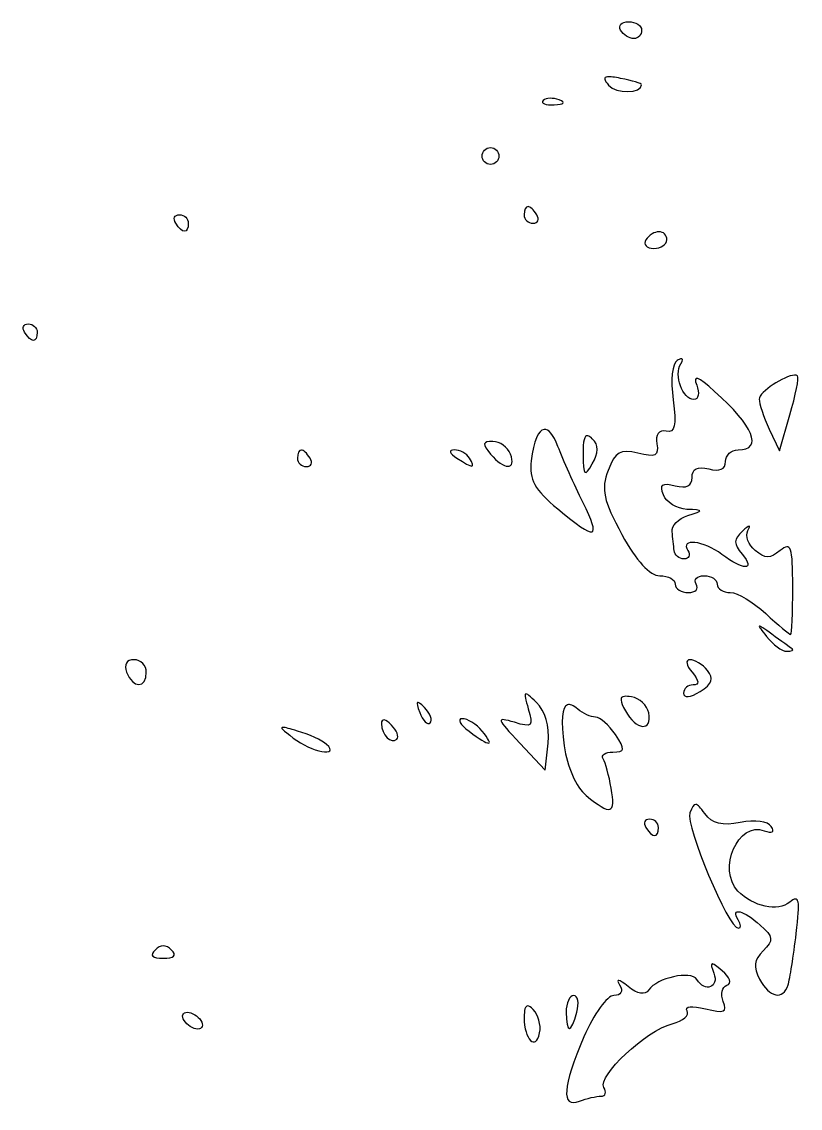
# Model space of a CAD drawing. Header units: centimetres. Extents: x -10.8 to 10.8, y -13.1 to 13.1.
# Drawn here: x -9.15 to -0.23, y -0.18 to 12.26 of the extents above; entities that cross this region are included whole.
import ezdxf

# ---------------------------------------------------------------- set-up
doc = ezdxf.new("R2010")
doc.units = ezdxf.units.CM
doc.header["$MEASUREMENT"] = 0
doc.layers.add('Layer 1', color=7, linetype='Continuous')

msp = doc.modelspace()

# ---------------------------------------------------------------- linework, layer by layer
at = {"layer": 'Layer 1'}
for points, knots in [([(-2.19615, 12.26282), (-2.27864, 12.26282), (-2.31902, 12.21956), (-2.28633, 12.16668), (-2.28633, 12.16668), (-2.25364, 12.1138), (-2.18586, 12.07054), (-2.13606, 12.07054), (-2.13606, 12.07054), (-2.08635, 12.07054), (-2.04597, 12.1138), (-2.04597, 12.16668), (-2.04597, 12.16668), (-2.04597, 12.21956), (-2.11375, 12.26282), (-2.19615, 12.26282)], [0, 0, 0, 0, 0.2, 0.2, 0.2, 0.2, 0.4, 0.4, 0.4, 0.4, 0.6, 0.6, 0.6, 0.6, 1, 1, 1, 1]), ([(-2.43651, 11.63183), (-2.40786, 11.63471), (-2.35758, 11.6275), (-2.28633, 11.61385), (-2.28633, 11.61385), (-2.15365, 11.58847), (-2.04597, 11.55636), (-2.04597, 11.54174), (-2.04597, 11.54174), (-2.04597, 11.43896), (-2.34046, 11.43444), (-2.42449, 11.53568), (-2.42449, 11.53568), (-2.47573, 11.5974), (-2.4842, 11.62711), (-2.43651, 11.63182), (-2.43651, 11.63182), (-2.43651, 11.63182), (-2.43651, 11.63183), (-2.43651, 11.63183)], [0, 0, 0, 0, 0.16666667, 0.16666667, 0.16666667, 0.16666667, 0.33333333, 0.33333333, 0.33333333, 0.33333333, 0.5, 0.5, 0.5, 0.5, 0.66666667, 0.66666667, 0.66666667, 0.66666667, 1, 1, 1, 1]), ([(-3.09452, 11.38551), (-3.06106, 11.38686), (-3.02405, 11.38138), (-2.98934, 11.36744), (-2.98934, 11.36744), (-2.91262, 11.33677), (-2.93444, 11.31504), (-3.04645, 11.31043), (-3.04645, 11.31043), (-3.14779, 11.3062), (-3.20461, 11.32956), (-3.17259, 11.36148), (-3.17259, 11.36148), (-3.15663, 11.37744), (-3.12788, 11.38407), (-3.09452, 11.38552), (-3.09452, 11.38552), (-3.09452, 11.38552), (-3.09452, 11.38551), (-3.09452, 11.38551)], [0, 0, 0, 0, 0.16666667, 0.16666667, 0.16666667, 0.16666667, 0.33333333, 0.33333333, 0.33333333, 0.33333333, 0.5, 0.5, 0.5, 0.5, 0.66666667, 0.66666667, 0.66666667, 0.66666667, 1, 1, 1, 1]), ([(-3.77656, 10.82067), (-3.82944, 10.82067), (-3.8727, 10.77741), (-3.8727, 10.72453), (-3.8727, 10.72453), (-3.8727, 10.67165), (-3.82944, 10.62839), (-3.77656, 10.62839), (-3.77656, 10.62839), (-3.72368, 10.62839), (-3.68042, 10.67165), (-3.68042, 10.72453), (-3.68042, 10.72453), (-3.68042, 10.77741), (-3.72368, 10.82067), (-3.77656, 10.82067)], [0, 0, 0, 0, 0.2, 0.2, 0.2, 0.2, 0.4, 0.4, 0.4, 0.4, 0.6, 0.6, 0.6, 0.6, 1, 1, 1, 1]), ([(-3.34689, 10.14469), (-3.32035, 10.14469), (-3.28584, 10.11315), (-3.24777, 10.05153), (-3.24777, 10.05153), (-3.21508, 9.99865), (-3.23383, 9.95539), (-3.28978, 9.95539), (-3.28978, 9.95539), (-3.34583, 9.95539), (-3.39198, 9.99865), (-3.39198, 10.05153), (-3.39198, 10.05153), (-3.39198, 10.11306), (-3.37342, 10.14469), (-3.34689, 10.14469)], [0, 0, 0, 0, 0.2, 0.2, 0.2, 0.2, 0.4, 0.4, 0.4, 0.4, 0.6, 0.6, 0.6, 0.6, 1, 1, 1, 1]), ([(-7.33983, 10.05152), (-7.39588, 10.05152), (-7.41463, 10.00826), (-7.38194, 9.95538), (-7.38194, 9.95538), (-7.30579, 9.83212), (-7.23772, 9.83212), (-7.23772, 9.95538), (-7.23772, 9.95538), (-7.23772, 10.00826), (-7.28387, 10.05152), (-7.33982, 10.05152), (-7.33982, 10.05152), (-7.33982, 10.05152), (-7.33983, 10.05152), (-7.33983, 10.05152)], [0, 0, 0, 0, 0.2, 0.2, 0.2, 0.2, 0.4, 0.4, 0.4, 0.4, 0.6, 0.6, 0.6, 0.6, 1, 1, 1, 1]), ([(-1.84763, 9.85625), (-1.79715, 9.85625), (-1.75754, 9.82529), (-1.75754, 9.76309), (-1.75754, 9.76309), (-1.75754, 9.71021), (-1.82532, 9.66695), (-1.90772, 9.66695), (-1.90772, 9.66695), (-1.99021, 9.66695), (-2.03059, 9.71021), (-1.9979, 9.76309), (-1.9979, 9.76309), (-1.95944, 9.82529), (-1.8981, 9.85625), (-1.84763, 9.85625)], [0, 0, 0, 0, 0.2, 0.2, 0.2, 0.2, 0.4, 0.4, 0.4, 0.4, 0.6, 0.6, 0.6, 0.6, 1, 1, 1, 1]), ([(-9.07042, 8.80166), (-9.12647, 8.80166), (-9.14522, 8.7584), (-9.11253, 8.70552), (-9.11253, 8.70552), (-9.03638, 8.58226), (-8.96831, 8.58226), (-8.96831, 8.70552), (-8.96831, 8.70552), (-8.96831, 8.7584), (-9.01446, 8.80166), (-9.07041, 8.80166), (-9.07041, 8.80166), (-9.07041, 8.80166), (-9.07042, 8.80166), (-9.07042, 8.80166)], [0, 0, 0, 0, 0.2, 0.2, 0.2, 0.2, 0.4, 0.4, 0.4, 0.4, 0.6, 0.6, 0.6, 0.6, 1, 1, 1, 1]), ([(-1.60102, 8.40208), (-1.5741, 8.40929), (-1.57218, 8.38775), (-1.59814, 8.34497), (-1.59814, 8.34497), (-1.67823, 8.21566), (-1.57603, 7.93588), (-1.44816, 7.93588), (-1.44816, 7.93588), (-1.39528, 7.93588), (-1.3799, 8.00991), (-1.41547, 8.10125), (-1.41547, 8.10125), (-1.46162, 8.22239), (-1.40682, 8.20316), (-1.21068, 8.02914), (-1.21068, 8.02914), (-0.76361, 7.63399), (-0.65305, 7.35902), (-0.94052, 7.35902), (-0.94052, 7.35902), (-1.01936, 7.35902), (-1.08474, 7.29845), (-1.08474, 7.22442), (-1.08474, 7.22442), (-1.08474, 7.13597), (-1.15204, 7.10712), (-1.27703, 7.13981), (-1.27703, 7.13981), (-1.40682, 7.17442), (-1.46932, 7.14269), (-1.46932, 7.04367), (-1.46932, 7.04367), (-1.46932, 6.94465), (-1.52989, 6.91388), (-1.66141, 6.94753), (-1.66141, 6.94753), (-1.81034, 6.98695), (-1.84254, 6.96291), (-1.79659, 6.84273), (-1.79659, 6.84273), (-1.76371, 6.75716), (-1.64238, 6.68313), (-1.52893, 6.67736), (-1.52893, 6.67736), (-1.32991, 6.66775), (-1.32991, 6.66582), (-1.51739, 6.60525), (-1.51739, 6.60525), (-1.62411, 6.57064), (-1.70487, 6.48795), (-1.69747, 6.42162), (-1.69747, 6.42162), (-1.68997, 6.35624), (-1.67997, 6.25818), (-1.67343, 6.2053), (-1.67343, 6.2053), (-1.6668, 6.15242), (-1.61546, 6.10916), (-1.55969, 6.10916), (-1.55969, 6.10916), (-1.50297, 6.10916), (-1.4847, 6.15242), (-1.51739, 6.2053), (-1.51739, 6.2053), (-1.60776, 6.35144), (-1.3376, 6.32067), (-1.12705, 6.16107), (-1.12705, 6.16107), (-0.87996, 5.97455), (-0.74055, 5.97647), (-0.89534, 6.16395), (-0.89534, 6.16395), (-0.99533, 6.28413), (-0.99437, 6.33316), (-0.89246, 6.42834), (-0.89246, 6.42834), (-0.8117, 6.50237), (-0.78959, 6.50429), (-0.82901, 6.43411), (-0.82901, 6.43411), (-0.86266, 6.37354), (-0.8242, 6.27067), (-0.74537, 6.20529), (-0.74537, 6.20529), (-0.63096, 6.11107), (-0.57423, 6.11107), (-0.45982, 6.20529), (-0.45982, 6.20529), (-0.33387, 6.31009), (-0.3156, 6.25432), (-0.3156, 5.78514), (-0.3156, 5.78514), (-0.3156, 5.48806), (-0.32521, 5.24385), (-0.33964, 5.24385), (-0.33964, 5.24385), (-0.3531, 5.24385), (-0.48193, 5.35249), (-0.62519, 5.48421), (-0.62519, 5.48421), (-0.76748, 5.61689), (-0.94919, 5.72457), (-1.03092, 5.72457), (-1.03092, 5.72457), (-1.11168, 5.72457), (-1.1809, 5.76783), (-1.1809, 5.82071), (-1.1809, 5.82071), (-1.1809, 5.87359), (-1.2482, 5.91685), (-1.33088, 5.91685), (-1.33088, 5.91685), (-1.41356, 5.91685), (-1.45394, 5.87359), (-1.42125, 5.82071), (-1.42125, 5.82071), (-1.38856, 5.76783), (-1.42894, 5.72457), (-1.51162, 5.72457), (-1.51162, 5.72457), (-1.59334, 5.72457), (-1.66141, 5.76783), (-1.66141, 5.82071), (-1.66141, 5.82071), (-1.66141, 5.87359), (-1.74131, 5.91685), (-1.8386, 5.91685), (-1.8386, 5.91685), (-1.95157, 5.91685), (-2.10742, 6.08799), (-2.27125, 6.38891), (-2.27125, 6.38891), (-2.48421, 6.78021), (-2.51238, 6.90712), (-2.43056, 7.12249), (-2.43056, 7.12249), (-2.34836, 7.33785), (-2.29115, 7.3715), (-2.088, 7.32055), (-2.088, 7.32055), (-1.88985, 7.27056), (-1.84812, 7.28978), (-1.87168, 7.42823), (-1.87168, 7.42823), (-1.88947, 7.53399), (-1.84841, 7.59071), (-1.7665, 7.57245), (-1.7665, 7.57245), (-1.66353, 7.5513), (-1.64526, 7.63302), (-1.68545, 7.93299), (-1.68545, 7.93299), (-1.71583, 8.16085), (-1.69679, 8.34727), (-1.63757, 8.384), (-1.63757, 8.384), (-1.62315, 8.39275), (-1.61065, 8.39967), (-1.60104, 8.40207), (-1.60104, 8.40207), (-1.60104, 8.40207), (-1.60102, 8.40208), (-1.60102, 8.40208)], [0, 0, 0, 0, 0.02380952, 0.02380952, 0.02380952, 0.02380952, 0.04761905, 0.04761905, 0.04761905, 0.04761905, 0.07142857, 0.07142857, 0.07142857, 0.07142857, 0.0952381, 0.0952381, 0.0952381, 0.0952381, 0.11904762, 0.11904762, 0.11904762, 0.11904762, 0.14285714, 0.14285714, 0.14285714, 0.14285714, 0.16666667, 0.16666667, 0.16666667, 0.16666667, 0.19047619, 0.19047619, 0.19047619, 0.19047619, 0.21428571, 0.21428571, 0.21428571, 0.21428571, 0.23809524, 0.23809524, 0.23809524, 0.23809524, 0.26190476, 0.26190476, 0.26190476, 0.26190476, 0.28571429, 0.28571429, 0.28571429, 0.28571429, 0.30952381, 0.30952381, 0.30952381, 0.30952381, 0.33333333, 0.33333333, 0.33333333, 0.33333333, 0.35714286, 0.35714286, 0.35714286, 0.35714286, 0.38095238, 0.38095238, 0.38095238, 0.38095238, 0.4047619, 0.4047619, 0.4047619, 0.4047619, 0.42857143, 0.42857143, 0.42857143, 0.42857143, 0.45238095, 0.45238095, 0.45238095, 0.45238095, 0.47619048, 0.47619048, 0.47619048, 0.47619048, 0.5, 0.5, 0.5, 0.5, 0.52380952, 0.52380952, 0.52380952, 0.52380952, 0.54761905, 0.54761905, 0.54761905, 0.54761905, 0.57142857, 0.57142857, 0.57142857, 0.57142857, 0.5952381, 0.5952381, 0.5952381, 0.5952381, 0.61904762, 0.61904762, 0.61904762, 0.61904762, 0.64285714, 0.64285714, 0.64285714, 0.64285714, 0.66666667, 0.66666667, 0.66666667, 0.66666667, 0.69047619, 0.69047619, 0.69047619, 0.69047619, 0.71428571, 0.71428571, 0.71428571, 0.71428571, 0.73809524, 0.73809524, 0.73809524, 0.73809524, 0.76190476, 0.76190476, 0.76190476, 0.76190476, 0.78571429, 0.78571429, 0.78571429, 0.78571429, 0.80952381, 0.80952381, 0.80952381, 0.80952381, 0.83333333, 0.83333333, 0.83333333, 0.83333333, 0.85714286, 0.85714286, 0.85714286, 0.85714286, 0.88095238, 0.88095238, 0.88095238, 0.88095238, 0.9047619, 0.9047619, 0.9047619, 0.9047619, 0.92857143, 0.92857143, 0.92857143, 0.92857143, 0.95238095, 0.95238095, 0.95238095, 0.95238095, 1, 1, 1, 1]), ([(-0.29731, 8.21566), (-0.28097, 8.21662), (-0.26847, 8.21374), (-0.26174, 8.20701), (-0.26174, 8.20701), (-0.24155, 8.18682), (-0.28193, 7.98588), (-0.34827, 7.75898), (-0.34827, 7.75898), (-0.34827, 7.75898), (-0.46845, 7.34749), (-0.46845, 7.34749), (-0.46845, 7.34749), (-0.46845, 7.34749), (-0.58575, 7.5965), (-0.58575, 7.5965), (-0.58575, 7.5965), (-0.6492, 7.73495), (-0.70016, 7.8907), (-0.70016, 7.93973), (-0.70016, 7.93973), (-0.70016, 8.02241), (-0.40884, 8.20989), (-0.29732, 8.21566), (-0.29732, 8.21566), (-0.29732, 8.21566), (-0.29731, 8.21566), (-0.29731, 8.21566)], [0, 0, 0, 0, 0.125, 0.125, 0.125, 0.125, 0.25, 0.25, 0.25, 0.25, 0.375, 0.375, 0.375, 0.375, 0.5, 0.5, 0.5, 0.5, 0.625, 0.625, 0.625, 0.625, 0.75, 0.75, 0.75, 0.75, 1, 1, 1, 1]), ([(-3.16364, 7.59361), (-3.11336, 7.60034), (-3.05807, 7.53689), (-3.00433, 7.39844), (-3.00433, 7.39844), (-2.94491, 7.24461), (-2.81627, 6.95714), (-2.71898, 6.75812), (-2.71898, 6.75812), (-2.50708, 6.3274), (-2.56179, 6.31394), (-3.00741, 6.68313), (-3.00741, 6.68313), (-3.27209, 6.9033), (-3.33622, 7.01963), (-3.31084, 7.23307), (-3.31084, 7.23307), (-3.28344, 7.46381), (-3.22816, 7.58592), (-3.16364, 7.59361)], [0, 0, 0, 0, 0.16666667, 0.16666667, 0.16666667, 0.16666667, 0.33333333, 0.33333333, 0.33333333, 0.33333333, 0.5, 0.5, 0.5, 0.5, 0.66666667, 0.66666667, 0.66666667, 0.66666667, 1, 1, 1, 1]), ([(-2.66187, 7.51862), (-2.64841, 7.51574), (-2.63014, 7.50516), (-2.61082, 7.48593), (-2.61082, 7.48593), (-2.53477, 7.40998), (-2.53679, 7.32729), (-2.61082, 7.20038), (-2.61082, 7.20038), (-2.70119, 7.04463), (-2.71341, 7.06001), (-2.7159, 7.30806), (-2.7159, 7.30806), (-2.71753, 7.46381), (-2.70225, 7.52823), (-2.66187, 7.51861), (-2.66187, 7.51861), (-2.66187, 7.51861), (-2.66187, 7.51862), (-2.66187, 7.51862)], [0, 0, 0, 0, 0.16666667, 0.16666667, 0.16666667, 0.16666667, 0.33333333, 0.33333333, 0.33333333, 0.33333333, 0.5, 0.5, 0.5, 0.5, 0.66666667, 0.66666667, 0.66666667, 0.66666667, 1, 1, 1, 1]), ([(-5.94277, 7.35614), (-5.91623, 7.35614), (-5.88172, 7.32537), (-5.84365, 7.26288), (-5.84365, 7.26288), (-5.81096, 7.21), (-5.82971, 7.16674), (-5.88566, 7.16674), (-5.88566, 7.16674), (-5.94171, 7.16674), (-5.98786, 7.21), (-5.98786, 7.26288), (-5.98786, 7.26288), (-5.98786, 7.32537), (-5.9693, 7.35614), (-5.94277, 7.35614)], [0, 0, 0, 0, 0.2, 0.2, 0.2, 0.2, 0.4, 0.4, 0.4, 0.4, 0.6, 0.6, 0.6, 0.6, 1, 1, 1, 1]), ([(-4.19113, 7.35902), (-4.12816, 7.35998), (-4.04961, 7.31576), (-4.01692, 7.26288), (-4.01692, 7.26288), (-3.94308, 7.14366), (-3.97644, 7.14366), (-4.16114, 7.26288), (-4.16114, 7.26288), (-4.24777, 7.3196), (-4.25998, 7.35902), (-4.19114, 7.35902), (-4.19114, 7.35902), (-4.19114, 7.35902), (-4.19113, 7.35902), (-4.19113, 7.35902)], [0, 0, 0, 0, 0.2, 0.2, 0.2, 0.2, 0.4, 0.4, 0.4, 0.4, 0.6, 0.6, 0.6, 0.6, 1, 1, 1, 1]), ([(-3.74945, 7.45516), (-3.66936, 7.45516), (-3.5786, 7.39074), (-3.54822, 7.31094), (-3.54822, 7.31094), (-3.47669, 7.12538), (-3.62196, 7.12538), (-3.77656, 7.31094), (-3.77656, 7.31094), (-3.87395, 7.4292), (-3.86809, 7.45516), (-3.74945, 7.45516)], [0, 0, 0, 0, 0.25, 0.25, 0.25, 0.25, 0.5, 0.5, 0.5, 0.5, 1, 1, 1, 1]), ([(-0.69718, 5.34001), (-0.68853, 5.34386), (-0.6443, 5.31213), (-0.55585, 5.24771), (-0.55585, 5.24771), (-0.45009, 5.16983), (-0.34337, 5.09388), (-0.32126, 5.07946), (-0.32126, 5.07946), (-0.29915, 5.06408), (-0.32895, 5.05158), (-0.38471, 5.05158), (-0.38471, 5.05158), (-0.43951, 5.05158), (-0.54335, 5.12753), (-0.61545, 5.21983), (-0.61545, 5.21983), (-0.67698, 5.29771), (-0.70486, 5.33713), (-0.69717, 5.34001), (-0.69717, 5.34001), (-0.69717, 5.34001), (-0.69718, 5.34001), (-0.69718, 5.34001)], [0, 0, 0, 0, 0.14285714, 0.14285714, 0.14285714, 0.14285714, 0.28571429, 0.28571429, 0.28571429, 0.28571429, 0.42857143, 0.42857143, 0.42857143, 0.42857143, 0.57142857, 0.57142857, 0.57142857, 0.57142857, 0.71428571, 0.71428571, 0.71428571, 0.71428571, 1, 1, 1, 1]), ([(-7.85949, 4.95543), (-7.7819, 4.95543), (-7.71835, 4.89101), (-7.71835, 4.81121), (-7.71835, 4.81121), (-7.71835, 4.62469), (-7.87199, 4.62469), (-7.94361, 4.81121), (-7.94361, 4.81121), (-7.97736, 4.89966), (-7.94553, 4.95543), (-7.85948, 4.95543), (-7.85948, 4.95543), (-7.85948, 4.95543), (-7.85949, 4.95543), (-7.85949, 4.95543)], [0, 0, 0, 0, 0.2, 0.2, 0.2, 0.2, 0.4, 0.4, 0.4, 0.4, 0.6, 0.6, 0.6, 0.6, 1, 1, 1, 1]), ([(-1.49324, 4.95543), (-1.44036, 4.95543), (-1.34806, 4.90063), (-1.29134, 4.83237), (-1.29134, 4.83237), (-1.21539, 4.74007), (-1.23654, 4.6795), (-1.37595, 4.59201), (-1.37595, 4.59201), (-1.48844, 4.52183), (-1.56535, 4.51317), (-1.56535, 4.57086), (-1.56535, 4.57086), (-1.56535, 4.6247), (-1.51632, 4.667), (-1.45671, 4.667), (-1.45671, 4.667), (-1.38268, 4.667), (-1.38653, 4.71219), (-1.46921, 4.81122), (-1.46921, 4.81122), (-1.53555, 4.89198), (-1.54709, 4.95544), (-1.49325, 4.95544), (-1.49325, 4.95544), (-1.49325, 4.95544), (-1.49324, 4.95543), (-1.49324, 4.95543)], [0, 0, 0, 0, 0.125, 0.125, 0.125, 0.125, 0.25, 0.25, 0.25, 0.25, 0.375, 0.375, 0.375, 0.375, 0.5, 0.5, 0.5, 0.5, 0.625, 0.625, 0.625, 0.625, 0.75, 0.75, 0.75, 0.75, 1, 1, 1, 1]), ([(-3.37679, 4.5622), (-3.36429, 4.57181), (-3.32555, 4.53816), (-3.25065, 4.46606), (-3.25065, 4.46606), (-3.14749, 4.36703), (-3.09855, 4.19782), (-3.11845, 4.00073), (-3.11845, 4.00073), (-3.11845, 4.00073), (-3.15152, 3.69115), (-3.15152, 3.69115), (-3.15152, 3.69115), (-3.15152, 3.69115), (-3.43995, 3.99785), (-3.43995, 3.99785), (-3.43995, 3.99785), (-3.71213, 4.28724), (-3.71607, 4.30263), (-3.50302, 4.23821), (-3.50302, 4.23821), (-3.30025, 4.17572), (-3.28285, 4.1911), (-3.34381, 4.39396), (-3.34381, 4.39396), (-3.37525, 4.49876), (-3.38938, 4.5526), (-3.37679, 4.56221), (-3.37679, 4.56221), (-3.37679, 4.56221), (-3.37679, 4.5622), (-3.37679, 4.5622)], [0, 0, 0, 0, 0.11111111, 0.11111111, 0.11111111, 0.11111111, 0.22222222, 0.22222222, 0.22222222, 0.22222222, 0.33333333, 0.33333333, 0.33333333, 0.33333333, 0.44444444, 0.44444444, 0.44444444, 0.44444444, 0.55555556, 0.55555556, 0.55555556, 0.55555556, 0.66666667, 0.66666667, 0.66666667, 0.66666667, 0.77777778, 0.77777778, 0.77777778, 0.77777778, 1, 1, 1, 1]), ([(-2.24413, 4.53528), (-2.225, 4.5372), (-2.19712, 4.53432), (-2.16298, 4.52951), (-2.16298, 4.52951), (-2.07116, 4.51605), (-1.98185, 4.43337), (-1.96473, 4.34588), (-1.96473, 4.34588), (-1.92204, 4.12763), (-2.11145, 4.14494), (-2.23211, 4.36992), (-2.23211, 4.36992), (-2.2923, 4.48241), (-2.30143, 4.52856), (-2.24413, 4.53529), (-2.24413, 4.53529), (-2.24413, 4.53529), (-2.24413, 4.53528), (-2.24413, 4.53528)], [0, 0, 0, 0, 0.16666667, 0.16666667, 0.16666667, 0.16666667, 0.33333333, 0.33333333, 0.33333333, 0.33333333, 0.5, 0.5, 0.5, 0.5, 0.66666667, 0.66666667, 0.66666667, 0.66666667, 1, 1, 1, 1]), ([(-4.61464, 4.46606), (-4.60656, 4.47471), (-4.58099, 4.45356), (-4.53359, 4.40645), (-4.53359, 4.40645), (-4.46783, 4.34107), (-4.43783, 4.26127), (-4.46744, 4.23147), (-4.46744, 4.23147), (-4.49705, 4.20263), (-4.55157, 4.25743), (-4.58762, 4.35165), (-4.58762, 4.35165), (-4.61367, 4.42087), (-4.62281, 4.45837), (-4.61464, 4.46606)], [0, 0, 0, 0, 0.2, 0.2, 0.2, 0.2, 0.4, 0.4, 0.4, 0.4, 0.6, 0.6, 0.6, 0.6, 1, 1, 1, 1]), ([(-2.89607, 4.43914), (-2.86665, 4.44875), (-2.82819, 4.43145), (-2.77589, 4.38818), (-2.77589, 4.38818), (-2.7182, 4.34011), (-2.62754, 4.29877), (-2.57466, 4.29781), (-2.57466, 4.29781), (-2.52178, 4.29685), (-2.41881, 4.20551), (-2.34632, 4.09687), (-2.34632, 4.09687), (-2.23056, 3.92189), (-2.23451, 3.89785), (-2.37632, 3.89785), (-2.37632, 3.89785), (-2.46525, 3.89785), (-2.51429, 3.86324), (-2.48746, 3.81997), (-2.48746, 3.81997), (-2.46073, 3.77671), (-2.42006, 3.62576), (-2.39439, 3.48347), (-2.39439, 3.48347), (-2.34017, 3.18542), (-2.40102, 3.1662), (-2.67974, 3.39983), (-2.67974, 3.39983), (-2.79905, 3.49886), (-2.90029, 3.7296), (-2.93212, 3.96708), (-2.93212, 3.96708), (-2.97173, 4.2632), (-2.96087, 4.41703), (-2.89607, 4.43914)], [0, 0, 0, 0, 0.1, 0.1, 0.1, 0.1, 0.2, 0.2, 0.2, 0.2, 0.3, 0.3, 0.3, 0.3, 0.4, 0.4, 0.4, 0.4, 0.5, 0.5, 0.5, 0.5, 0.6, 0.6, 0.6, 0.6, 0.7, 0.7, 0.7, 0.7, 0.8, 0.8, 0.8, 0.8, 1, 1, 1, 1]), ([(-4.99325, 4.26512), (-4.97344, 4.26224), (-4.94662, 4.24205), (-4.9121, 4.20743), (-4.9121, 4.20743), (-4.84951, 4.14494), (-4.82173, 4.07283), (-4.84903, 4.04591), (-4.84903, 4.04591), (-4.91316, 3.98149), (-5.02632, 4.09494), (-5.02632, 4.22281), (-5.02632, 4.22281), (-5.02632, 4.25261), (-5.01305, 4.26704), (-4.99325, 4.26511), (-4.99325, 4.26511), (-4.99325, 4.26511), (-4.99325, 4.26512), (-4.99325, 4.26512)], [0, 0, 0, 0, 0.16666667, 0.16666667, 0.16666667, 0.16666667, 0.33333333, 0.33333333, 0.33333333, 0.33333333, 0.5, 0.5, 0.5, 0.5, 0.66666667, 0.66666667, 0.66666667, 0.66666667, 1, 1, 1, 1]), ([(-4.10095, 4.27954), (-4.04124, 4.28146), (-3.93837, 4.21801), (-3.87261, 4.13821), (-3.87261, 4.13821), (-3.72061, 3.95554), (-3.783, 3.95458), (-4.02279, 4.13533), (-4.02279, 4.13533), (-4.12547, 4.21321), (-4.16056, 4.27858), (-4.10095, 4.27955), (-4.10095, 4.27955), (-4.10095, 4.27955), (-4.10095, 4.27954), (-4.10095, 4.27954)], [0, 0, 0, 0, 0.2, 0.2, 0.2, 0.2, 0.4, 0.4, 0.4, 0.4, 0.6, 0.6, 0.6, 0.6, 1, 1, 1, 1]), ([(-6.15294, 4.18051), (-6.12842, 4.17955), (-6.07526, 4.16417), (-5.98777, 4.13821), (-5.98777, 4.13821), (-5.85557, 4.10071), (-5.70443, 4.03245), (-5.65425, 3.98534), (-5.65425, 3.98534), (-5.49206, 3.83343), (-5.83327, 3.89881), (-6.03584, 4.05745), (-6.03584, 4.05745), (-6.15256, 4.14975), (-6.194, 4.1834), (-6.15294, 4.18051)], [0, 0, 0, 0, 0.2, 0.2, 0.2, 0.2, 0.4, 0.4, 0.4, 0.4, 0.6, 0.6, 0.6, 0.6, 1, 1, 1, 1]), ([(-1.42652, 3.29696), (-1.40248, 3.296), (-1.37268, 3.26235), (-1.32172, 3.19216), (-1.32172, 3.19216), (-1.23904, 3.07871), (-1.12366, 3.04891), (-0.91599, 3.09025), (-0.91599, 3.09025), (-0.74774, 3.1239), (-0.59872, 3.10563), (-0.56122, 3.04506), (-0.56122, 3.04506), (-0.52084, 2.97968), (-0.55161, 2.96238), (-0.64198, 2.99699), (-0.64198, 2.99699), (-0.94003, 3.1114), (-1.18231, 2.55377), (-0.94291, 2.30572), (-0.94291, 2.30572), (-0.76793, 2.12593), (-0.48623, 2.0644), (-0.35067, 2.17689), (-0.35067, 2.17689), (-0.24107, 2.26823), (-0.22953, 2.20862), (-0.27568, 1.81924), (-0.27568, 1.81924), (-0.30645, 1.56158), (-0.34875, 1.29622), (-0.36894, 1.22988), (-0.36894, 1.22988), (-0.42374, 1.05201), (-0.58334, 1.0847), (-0.69679, 1.29622), (-0.69679, 1.29622), (-0.77082, 1.43467), (-0.75832, 1.51639), (-0.65449, 1.62119), (-0.65449, 1.62119), (-0.53239, 1.74329), (-0.53719, 1.77983), (-0.68718, 1.91539), (-0.68718, 1.91539), (-0.87754, 2.08749), (-1.03234, 2.12498), (-0.94004, 1.975), (-0.94004, 1.975), (-0.90735, 1.92212), (-0.90543, 1.87886), (-0.93716, 1.87886), (-0.93716, 1.87886), (-1.05253, 1.87886), (-1.54767, 3.05758), (-1.49287, 3.20083), (-1.49287, 3.20083), (-1.46787, 3.26621), (-1.45057, 3.2989), (-1.42653, 3.29697), (-1.42653, 3.29697), (-1.42653, 3.29697), (-1.42652, 3.29696), (-1.42652, 3.29696)], [0, 0, 0, 0, 0.05882353, 0.05882353, 0.05882353, 0.05882353, 0.11764706, 0.11764706, 0.11764706, 0.11764706, 0.17647059, 0.17647059, 0.17647059, 0.17647059, 0.23529412, 0.23529412, 0.23529412, 0.23529412, 0.29411765, 0.29411765, 0.29411765, 0.29411765, 0.35294118, 0.35294118, 0.35294118, 0.35294118, 0.41176471, 0.41176471, 0.41176471, 0.41176471, 0.47058824, 0.47058824, 0.47058824, 0.47058824, 0.52941176, 0.52941176, 0.52941176, 0.52941176, 0.58823529, 0.58823529, 0.58823529, 0.58823529, 0.64705882, 0.64705882, 0.64705882, 0.64705882, 0.70588235, 0.70588235, 0.70588235, 0.70588235, 0.76470588, 0.76470588, 0.76470588, 0.76470588, 0.82352941, 0.82352941, 0.82352941, 0.82352941, 0.88235294, 0.88235294, 0.88235294, 0.88235294, 1, 1, 1, 1]), ([(-1.95531, 3.1287), (-1.89935, 3.1287), (-1.85321, 3.08544), (-1.85321, 3.03256), (-1.85321, 3.03256), (-1.85321, 2.9095), (-1.92128, 2.9095), (-1.99743, 3.03256), (-1.99743, 3.03256), (-2.03012, 3.08544), (-2.01137, 3.1287), (-1.95532, 3.1287), (-1.95532, 3.1287), (-1.95532, 3.1287), (-1.95531, 3.1287), (-1.95531, 3.1287)], [0, 0, 0, 0, 0.2, 0.2, 0.2, 0.2, 0.4, 0.4, 0.4, 0.4, 0.6, 0.6, 0.6, 0.6, 1, 1, 1, 1]), ([(-7.52587, 1.6779), (-7.49405, 1.6779), (-7.46078, 1.66059), (-7.42973, 1.62983), (-7.42973, 1.62983), (-7.36743, 1.56734), (-7.40127, 1.53657), (-7.52587, 1.53657), (-7.52587, 1.53657), (-7.65038, 1.53657), (-7.68124, 1.56734), (-7.61894, 1.62983), (-7.61894, 1.62983), (-7.58789, 1.6606), (-7.5577, 1.6779), (-7.52587, 1.6779)], [0, 0, 0, 0, 0.2, 0.2, 0.2, 0.2, 0.4, 0.4, 0.4, 0.4, 0.6, 0.6, 0.6, 0.6, 1, 1, 1, 1]), ([(-1.24019, 1.47023), (-1.22673, 1.47504), (-1.19116, 1.44908), (-1.12289, 1.39235), (-1.12289, 1.39235), (-1.03348, 1.31832), (-1.01136, 1.24621), (-1.06905, 1.22698), (-1.06905, 1.22698), (-1.12481, 1.20871), (-1.14308, 1.12507), (-1.11135, 1.04142), (-1.11135, 1.04142), (-1.06328, 0.91643), (-1.09885, 0.90297), (-1.31517, 0.95681), (-1.31517, 0.95681), (-1.47188, 0.99623), (-1.55841, 0.98565), (-1.52572, 0.93277), (-1.52572, 0.93277), (-1.49495, 0.88374), (-1.57187, 0.8174), (-1.69714, 0.78567), (-1.69714, 0.78567), (-1.99307, 0.71164), (-2.55743, 0.18381), (-2.47831, 0.05594), (-2.47831, 0.05594), (-2.44466, 0.00114), (-2.45966, -0.04405), (-2.51129, -0.04405), (-2.51129, -0.04405), (-2.56302, -0.04405), (-2.67406, -0.06905), (-2.75771, -0.10077), (-2.75771, -0.10077), (-2.97028, -0.18249), (-2.95404, 0.05979), (-2.70666, 0.63569), (-2.70666, 0.63569), (-2.59436, 0.89624), (-2.44005, 1.10968), (-2.3641, 1.10968), (-2.3641, 1.10968), (-2.2793, 1.10968), (-2.25363, 1.15679), (-2.29805, 1.22986), (-2.29805, 1.22986), (-2.34314, 1.30581), (-2.30815, 1.29812), (-2.20191, 1.21255), (-2.20191, 1.21255), (-2.09173, 1.12314), (-2.00655, 1.10968), (-1.96453, 1.17313), (-1.96453, 1.17313), (-1.87319, 1.31158), (-1.47958, 1.39811), (-1.41517, 1.29331), (-1.41517, 1.29331), (-1.31999, 1.14044), (-1.15654, 1.20101), (-1.21904, 1.36542), (-1.21904, 1.36542), (-1.24596, 1.43368), (-1.25461, 1.46637), (-1.24019, 1.47022), (-1.24019, 1.47022), (-1.24019, 1.47022), (-1.24019, 1.47023), (-1.24019, 1.47023)], [0, 0, 0, 0, 0.05263158, 0.05263158, 0.05263158, 0.05263158, 0.10526316, 0.10526316, 0.10526316, 0.10526316, 0.15789474, 0.15789474, 0.15789474, 0.15789474, 0.21052632, 0.21052632, 0.21052632, 0.21052632, 0.26315789, 0.26315789, 0.26315789, 0.26315789, 0.31578947, 0.31578947, 0.31578947, 0.31578947, 0.36842105, 0.36842105, 0.36842105, 0.36842105, 0.42105263, 0.42105263, 0.42105263, 0.42105263, 0.47368421, 0.47368421, 0.47368421, 0.47368421, 0.52631579, 0.52631579, 0.52631579, 0.52631579, 0.57894737, 0.57894737, 0.57894737, 0.57894737, 0.63157895, 0.63157895, 0.63157895, 0.63157895, 0.68421053, 0.68421053, 0.68421053, 0.68421053, 0.73684211, 0.73684211, 0.73684211, 0.73684211, 0.78947368, 0.78947368, 0.78947368, 0.78947368, 0.84210526, 0.84210526, 0.84210526, 0.84210526, 0.89473684, 0.89473684, 0.89473684, 0.89473684, 1, 1, 1, 1]), ([(-2.82378, 1.10969), (-2.7759, 1.10969), (-2.76013, 1.02316), (-2.78773, 0.9174), (-2.78773, 0.9174), (-2.85224, 0.67127), (-2.91099, 0.67127), (-2.91099, 0.9174), (-2.91099, 0.9174), (-2.91099, 1.02316), (-2.87176, 1.10969), (-2.82379, 1.10969), (-2.82379, 1.10969), (-2.82379, 1.10969), (-2.82378, 1.10969), (-2.82378, 1.10969)], [0, 0, 0, 0, 0.2, 0.2, 0.2, 0.2, 0.4, 0.4, 0.4, 0.4, 0.6, 0.6, 0.6, 0.6, 1, 1, 1, 1]), ([(-7.24946, 0.9174), (-7.30234, 0.9174), (-7.3182, 0.87414), (-7.28551, 0.82126), (-7.28551, 0.82126), (-7.25282, 0.76838), (-7.18216, 0.72512), (-7.12928, 0.72512), (-7.12928, 0.72512), (-7.0764, 0.72512), (-7.06054, 0.76838), (-7.09323, 0.82126), (-7.09323, 0.82126), (-7.12592, 0.87414), (-7.19658, 0.9174), (-7.24946, 0.9174)], [0, 0, 0, 0, 0.2, 0.2, 0.2, 0.2, 0.4, 0.4, 0.4, 0.4, 0.6, 0.6, 0.6, 0.6, 1, 1, 1, 1]), ([(-3.35256, 0.98951), (-3.33631, 0.99047), (-3.31506, 0.97605), (-3.28651, 0.94817), (-3.28651, 0.94817), (-3.22863, 0.89048), (-3.19623, 0.7703), (-3.2144, 0.68089), (-3.2144, 0.68089), (-3.25718, 0.46937), (-3.39169, 0.60398), (-3.39169, 0.85779), (-3.39169, 0.85779), (-3.39169, 0.94624), (-3.37967, 0.98855), (-3.35256, 0.98951)], [0, 0, 0, 0, 0.2, 0.2, 0.2, 0.2, 0.4, 0.4, 0.4, 0.4, 0.6, 0.6, 0.6, 0.6, 1, 1, 1, 1])]:
    msp.add_open_spline(points, degree=3, knots=knots, dxfattribs=at)

doc.saveas('drawing.dxf')
